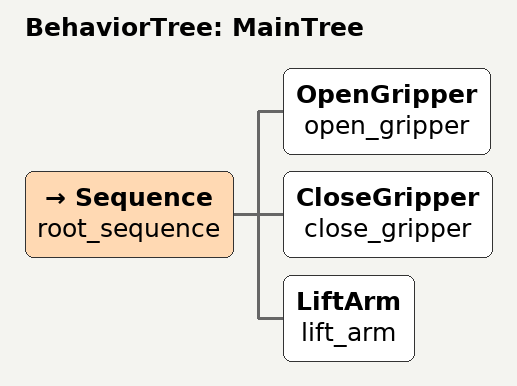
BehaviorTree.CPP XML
<root main_tree_to_execute = "MainTree" >
    <BehaviorTree ID="MainTree">
       <Sequence name="root_sequence">
           <OpenGripper    name="open_gripper"/>
           <CloseGripper   name="close_gripper"/>
           <LiftArm   name="lift_arm"/>
       </Sequence>
    </BehaviorTree>
</root>
